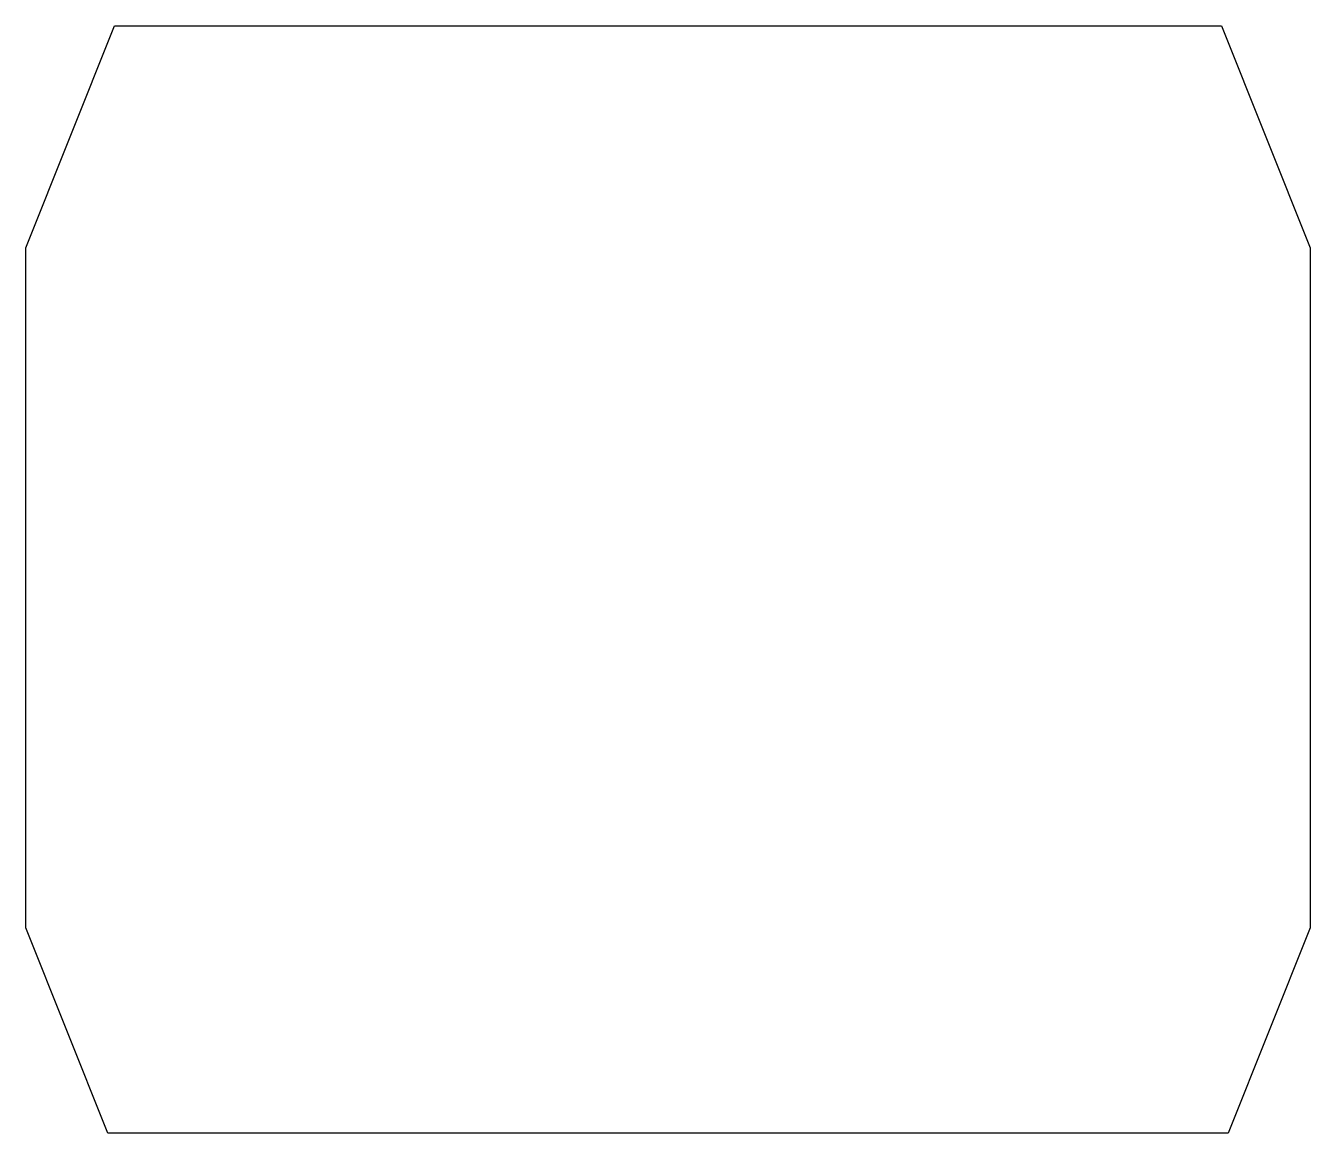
# Model space of a CAD drawing. Header units: millimetres. Extents: x 0 to 661, y -285 to 285.
import ezdxf

# ---------------------------------------------------------------- set-up
doc = ezdxf.new("R2010")
doc.units = ezdxf.units.MM
doc.header["$LTSCALE"] = 10
doc.layers.add('MEMBERS', color=5, linetype='Continuous')

msp = doc.modelspace()

# ---------------------------------------------------------------- linework, layer by layer
at = {"layer": 'MEMBERS', "color": 3, "linetype": 'Continuous'}
for p, q in [((0, 170.68), (45.73, 285)), ((45.73, 285), (615.46, 285)), ((615.46, 285), (661.18, 170.7)), ((0, -179.32), (0, 170.68)), ((661.18, 170.7), (661.18, -179.3)), ((42.27, -285), (0, -179.32)), ((661.18, -179.3), (618.9, -285)), ((618.9, -285), (42.27, -285))]:
    msp.add_line(p, q, dxfattribs=at)

doc.saveas('drawing.dxf')
